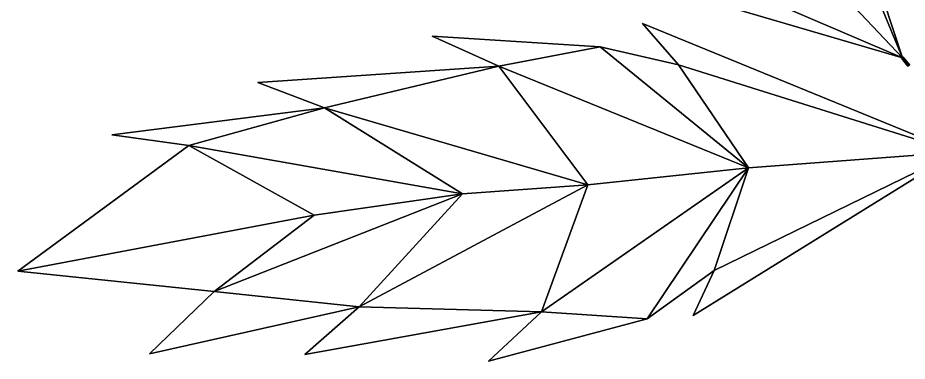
# Model space of a CAD drawing. Header units: metres. Extents: x -317 to 277, y -489 to 236.
# Drawn here: x -316.6 to -135.4, y -2.8 to 67.1 of the extents above; entities that cross this region are included whole.
import ezdxf

# ---------------------------------------------------------------- set-up
doc = ezdxf.new("R2010")
doc.units = ezdxf.units.M

msp = doc.modelspace()

# ---------------------------------------------------------------- linework, layer by layer
at = {"layer": 'Newplan_Leaf', "color": 3}
for points in [[(-158.4307, 112.3046, 408.812), (-157.6381, 123.5697, 406.9159), (-136.4233, 58.9913, 394.2119)], [(-158.4307, 112.3046, 408.812), (-136.4233, 58.9913, 394.2119), (-157.6381, 123.5697, 406.9159)], [(-136.4233, 58.9913, 394.2119), (-163.1375, 87.327, 413.6755), (-158.4307, 112.3046, 408.812)], [(-136.4233, 58.9913, 394.2119), (-158.4307, 112.3046, 408.812), (-163.1375, 87.327, 413.6755)], [(-132.0893, 60.4563, 394.514), (-141.4438, 104.1598, 447.2806), (-135.9893, 101.258, 437.6395)], [(-132.0893, 60.4563, 394.514), (-135.9893, 101.258, 437.6395), (-141.4438, 104.1598, 447.2806)], [(-135.9893, 101.258, 437.6395), (-123.3138, 97.6516, 415.368), (-132.0893, 60.4563, 394.514)], [(-135.9893, 101.258, 437.6395), (-132.0893, 60.4563, 394.514), (-123.3138, 97.6516, 415.368)], [(-179.1198, 77.2944, 431.3845), (-163.1375, 87.327, 413.6755), (-136.4233, 58.9913, 394.2119)], [(-179.1198, 77.2944, 431.3845), (-136.4233, 58.9913, 394.2119), (-163.1375, 87.327, 413.6755)], [(-136.4233, 58.9913, 394.2119), (-187.0032, 73.8777, 438.9543), (-179.1198, 77.2944, 431.3845)], [(-136.4233, 58.9913, 394.2119), (-179.1198, 77.2944, 431.3845), (-187.0032, 73.8777, 438.9543)], [(-181.9886, 57.5514, 390.9811), (-189.3168, 65.9905, 388.4907), (-125.3577, 39.7432, 387.0305)], [(-181.9886, 57.5514, 390.9811), (-125.3577, 39.7432, 387.0305), (-189.3168, 65.9905, 388.4907)], [(-218.5787, 57.2806, 393.3333), (-232.1902, 63.4075, 389.9719), (-197.988, 61.2285, 386.7969)], [(-218.5787, 57.2806, 393.3333), (-197.988, 61.2285, 386.7969), (-232.1902, 63.4075, 389.9719)], [(-167.7695, 36.6057, 396.3465), (-218.5787, 57.2806, 393.3333), (-197.988, 61.2285, 386.7969)], [(-167.7695, 36.6057, 396.3465), (-197.988, 61.2285, 386.7969), (-218.5787, 57.2806, 393.3333)], [(-167.7695, 36.6057, 396.3465), (-197.988, 61.2285, 386.7969), (-181.9886, 57.5514, 390.9811)], [(-167.7695, 36.6057, 396.3465), (-181.9886, 57.5514, 390.9811), (-197.988, 61.2285, 386.7969)], [(-254.0805, 48.8307, 401.1478), (-267.7228, 53.9588, 397.4302), (-218.5787, 57.2806, 393.3333)], [(-254.0805, 48.8307, 401.1478), (-218.5787, 57.2806, 393.3333), (-267.7228, 53.9588, 397.4302)], [(-200.4585, 33.09968, 401.1129), (-254.0805, 48.8307, 401.1478), (-218.5787, 57.2806, 393.3333)], [(-200.4585, 33.09968, 401.1129), (-218.5787, 57.2806, 393.3333), (-254.0805, 48.8307, 401.1478)], [(-167.7695, 36.6057, 396.3465), (-200.4585, 33.09968, 401.1129), (-218.5787, 57.2806, 393.3333)], [(-167.7695, 36.6057, 396.3465), (-218.5787, 57.2806, 393.3333), (-200.4585, 33.09968, 401.1129)], [(-125.3577, 39.7432, 387.0305), (-167.7695, 36.6057, 396.3465), (-181.9886, 57.5514, 390.9811)], [(-125.3577, 39.7432, 387.0305), (-181.9886, 57.5514, 390.9811), (-167.7695, 36.6057, 396.3465)], [(-281.7608, 41.1044, 409.4147), (-297.4589, 43.2803, 399.9347), (-254.0805, 48.8307, 401.1478)], [(-281.7608, 41.1044, 409.4147), (-254.0805, 48.8307, 401.1478), (-297.4589, 43.2803, 399.9347)], [(-226.0213, 31.2732, 406.8713), (-281.7608, 41.1044, 409.4147), (-254.0805, 48.8307, 401.1478)], [(-226.0213, 31.2732, 406.8713), (-254.0805, 48.8307, 401.1478), (-281.7608, 41.1044, 409.4147)], [(-200.4585, 33.09968, 401.1129), (-226.0213, 31.2732, 406.8713), (-254.0805, 48.8307, 401.1478)], [(-200.4585, 33.09968, 401.1129), (-254.0805, 48.8307, 401.1478), (-226.0213, 31.2732, 406.8713)], [(-256.2489, 26.9692, 408.9222), (-316.5816, 15.5378, 406.7115), (-281.7608, 41.1044, 409.4147)], [(-256.2489, 26.9692, 408.9222), (-281.7608, 41.1044, 409.4147), (-316.5816, 15.5378, 406.7115)], [(-226.0213, 31.2732, 406.8713), (-256.2489, 26.9692, 408.9222), (-281.7608, 41.1044, 409.4147)], [(-226.0213, 31.2732, 406.8713), (-281.7608, 41.1044, 409.4147), (-256.2489, 26.9692, 408.9222)], [(-125.3577, 39.7432, 387.0305), (-179.0339, 6.5382, 415.2813), (-174.7438, 15.6645, 409.8564)], [(-125.3577, 39.7432, 387.0305), (-174.7438, 15.6645, 409.8564), (-179.0339, 6.5382, 415.2813)], [(-174.7438, 15.6645, 409.8564), (-167.7695, 36.6057, 396.3465), (-125.3577, 39.7432, 387.0305)], [(-174.7438, 15.6645, 409.8564), (-125.3577, 39.7432, 387.0305), (-167.7695, 36.6057, 396.3465)], [(-188.4062, 5.8297, 411.7609), (-209.9318, 7.2866, 415.8618), (-167.7695, 36.6057, 396.3465)], [(-188.4062, 5.8297, 411.7609), (-167.7695, 36.6057, 396.3465), (-209.9318, 7.2866, 415.8618)], [(-209.9318, 7.2866, 415.8618), (-200.4585, 33.09968, 401.1129), (-167.7695, 36.6057, 396.3465)], [(-209.9318, 7.2866, 415.8618), (-167.7695, 36.6057, 396.3465), (-200.4585, 33.09968, 401.1129)], [(-174.7438, 15.6645, 409.8564), (-188.4062, 5.8297, 411.7609), (-167.7695, 36.6057, 396.3465)], [(-174.7438, 15.6645, 409.8564), (-167.7695, 36.6057, 396.3465), (-188.4062, 5.8297, 411.7609)], [(-209.9318, 7.2866, 415.8618), (-247.0695, 8.295, 419.4141), (-200.4585, 33.09968, 401.1129)], [(-209.9318, 7.2866, 415.8618), (-200.4585, 33.09968, 401.1129), (-247.0695, 8.295, 419.4141)], [(-247.0695, 8.295, 419.4141), (-226.0213, 31.2732, 406.8713), (-200.4585, 33.09968, 401.1129)], [(-247.0695, 8.295, 419.4141), (-200.4585, 33.09968, 401.1129), (-226.0213, 31.2732, 406.8713)], [(-247.0695, 8.295, 419.4141), (-276.6194, 11.3782, 422.81), (-226.0213, 31.2732, 406.8713)], [(-247.0695, 8.295, 419.4141), (-226.0213, 31.2732, 406.8713), (-276.6194, 11.3782, 422.81)], [(-276.6194, 11.3782, 422.81), (-256.2489, 26.9692, 408.9222), (-226.0213, 31.2732, 406.8713)], [(-276.6194, 11.3782, 422.81), (-226.0213, 31.2732, 406.8713), (-256.2489, 26.9692, 408.9222)], [(-276.6194, 11.3782, 422.81), (-316.5816, 15.5378, 406.7115), (-256.2489, 26.9692, 408.9222)], [(-276.6194, 11.3782, 422.81), (-256.2489, 26.9692, 408.9222), (-316.5816, 15.5378, 406.7115)], [(-247.0695, 8.295, 419.4141), (-289.7468, -1.3089, 420.0276), (-276.6194, 11.3782, 422.81)], [(-247.0695, 8.295, 419.4141), (-276.6194, 11.3782, 422.81), (-289.7468, -1.3089, 420.0276)], [(-209.9318, 7.2866, 415.8618), (-258.1411, -1.4399, 422.3942), (-247.0695, 8.295, 419.4141)], [(-209.9318, 7.2866, 415.8618), (-247.0695, 8.295, 419.4141), (-258.1411, -1.4399, 422.3942)], [(-188.4062, 5.8297, 411.7609), (-220.7388, -2.8006, 419.8069), (-209.9318, 7.2866, 415.8618)], [(-188.4062, 5.8297, 411.7609), (-209.9318, 7.2866, 415.8618), (-220.7388, -2.8006, 419.8069)]]:
    msp.add_3dface(points, dxfattribs=at)
at = {"layer": 'Newplan_Petiole', "color": 3}
for points in [[(-135.1278, 57.4884, 393.405), (-136.4328, 59.06101, 394.0106), (-136.586, 58.8936, 394.1149), (-135.2811, 57.321, 393.5093)], [(-135.2811, 57.321, 393.5093), (-136.586, 58.8936, 394.1149), (-136.5159, 58.8604, 394.3523), (-135.211, 57.2878, 393.7466)], [(-135.211, 57.2878, 393.7466), (-136.5159, 58.8604, 394.3523), (-136.3154, 59.01048, 394.3947), (-135.0105, 57.4378, 393.789)], [(-134.9616, 57.5601, 393.5769), (-136.2665, 59.1327, 394.1826), (-136.4328, 59.06101, 394.0106), (-135.1278, 57.4884, 393.405)], [(-135.0105, 57.4378, 393.789), (-136.3154, 59.01048, 394.3947), (-136.2665, 59.1327, 394.1826), (-134.9616, 57.5601, 393.5769)]]:
    msp.add_3dface(points, dxfattribs=at)

doc.saveas('drawing.dxf')
